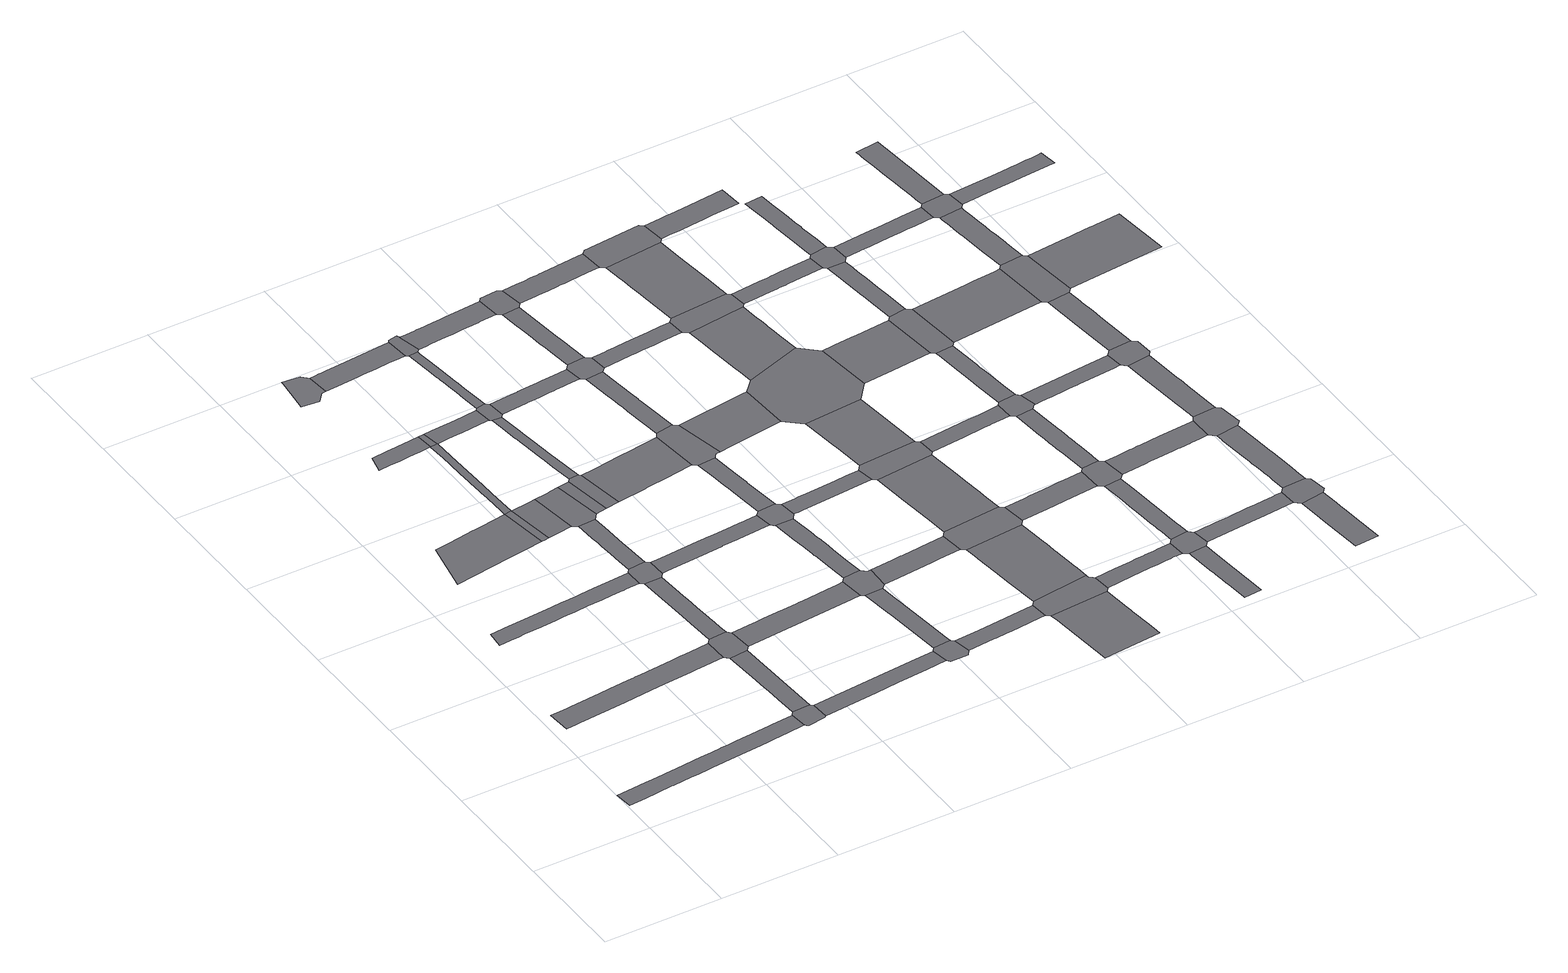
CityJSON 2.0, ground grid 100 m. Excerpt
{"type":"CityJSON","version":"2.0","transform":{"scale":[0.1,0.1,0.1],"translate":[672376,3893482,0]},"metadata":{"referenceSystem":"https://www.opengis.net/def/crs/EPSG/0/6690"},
"CityObjects":{
"road1":{"type":"Road","attributes":{"function":"9","usage":"9","RoadStructureAttribute.widthType":"2","RoadStructureAttribute.width":14.93,"RoadStructureAttribute.sectionType":"1"},"geometry":[{"type":"MultiSurface","lod":"1","boundaries":[[[0,1,2,3,4,5,6,7,8,9,10,11,12,13,14,15,16,17,18,19,20,21,22,23,24,25,26,27,28,29,30,31,32,33]]]}]},
"road2":{"type":"Road","attributes":{"function":"9","usage":"9","RoadStructureAttribute.widthType":"1","RoadStructureAttribute.width":19.44,"RoadStructureAttribute.sectionType":"1"},"geometry":[{"type":"MultiSurface","lod":"1","boundaries":[[[34,35,36,37,38,39,40,41,42,43,44,45,46,47,48,49,50,51,52,53,54,55,56,57,58,59,60,61,62]]]}]},
"road3":{"type":"Road","attributes":{"function":"9","usage":"9","RoadStructureAttribute.widthType":"2","RoadStructureAttribute.width":14.63,"RoadStructureAttribute.sectionType":"1"},"geometry":[{"type":"MultiSurface","lod":"1","boundaries":[[[63,64,65,66,67,68,69,70,71,72,73,74,75,76,77,78,79,80,81,82,83,84,85,86,87,88,89,90,91,92]]]}]},
"road4":{"type":"Road","attributes":{"function":"3","usage":"1","RoadStructureAttribute.widthType":"1","RoadStructureAttribute.width":40.95,"RoadStructureAttribute.sectionType":"1"},"geometry":[{"type":"MultiSurface","lod":"1","boundaries":[[[93,94,95,96,97,98,99,100,101,102,103,104]]]}]},
"road5":{"type":"Road","attributes":{"function":"9","usage":"9","RoadStructureAttribute.widthType":"9","RoadStructureAttribute.width":-9999,"RoadStructureAttribute.sectionType":"9"},"geometry":[{"type":"MultiSurface","lod":"1","boundaries":[[[15,14,105,106,107,108,109,110,111]]]}]},
"road6":{"type":"Road","attributes":{"function":"9","usage":"9","RoadStructureAttribute.widthType":"2","RoadStructureAttribute.width":12.73,"RoadStructureAttribute.sectionType":"1"},"geometry":[{"type":"MultiSurface","lod":"1","boundaries":[[[112,113,114,115,116,117,118,111,110,119,120]]]}]},
"road7":{"type":"Road","attributes":{"function":"9","usage":"9","RoadStructureAttribute.widthType":"9","RoadStructureAttribute.width":-9999,"RoadStructureAttribute.sectionType":"9"},"geometry":[{"type":"MultiSurface","lod":"1","boundaries":[[[121,122,47,46,112,120,123,124]]]}]},
"road8":{"type":"Road","attributes":{"function":"9","usage":"9","RoadStructureAttribute.widthType":"9","RoadStructureAttribute.width":-9999,"RoadStructureAttribute.sectionType":"9"},"geometry":[{"type":"MultiSurface","lod":"1","boundaries":[[[125,126,127,93,104]]]}]},
"road9":{"type":"Road","attributes":{"function":"9","usage":"9","RoadStructureAttribute.widthType":"2","RoadStructureAttribute.width":12.67,"RoadStructureAttribute.sectionType":"1"},"geometry":[{"type":"MultiSurface","lod":"1","boundaries":[[[121,128,129,130,131,132,133,134,135,136,137,138,139,140,141,122]]]}]},
"road10":{"type":"Road","attributes":{"function":"9","usage":"9","RoadStructureAttribute.widthType":"2","RoadStructureAttribute.width":14.55,"RoadStructureAttribute.sectionType":"1"},"geometry":[{"type":"MultiSurface","lod":"1","boundaries":[[[142,143,144,145,146,147,148,149,150,151,152,153,154]]]}]},
"road11":{"type":"Road","attributes":{"function":"3","usage":"1","RoadStructureAttribute.widthType":"1","RoadStructureAttribute.width":40.95,"RoadStructureAttribute.sectionType":"1"},"geometry":[{"type":"MultiSurface","lod":"1","boundaries":[[[155,156,157,158,159,127,126]]]}]},
"road12":{"type":"Road","attributes":{"function":"9","usage":"9","RoadStructureAttribute.widthType":"9","RoadStructureAttribute.width":-9999,"RoadStructureAttribute.sectionType":"9"},"geometry":[{"type":"MultiSurface","lod":"1","boundaries":[[[160,161,162,163,164,165,166,167,168]]]}]},
"road13":{"type":"Road","attributes":{"function":"9","usage":"9","RoadStructureAttribute.widthType":"9","RoadStructureAttribute.width":-9999,"RoadStructureAttribute.sectionType":"9"},"geometry":[{"type":"MultiSurface","lod":"1","boundaries":[[[138,137,169,170,171,172,79,78]]]}]},
"road14":{"type":"Road","attributes":{"function":"9","usage":"9","RoadStructureAttribute.widthType":"3","RoadStructureAttribute.width":5.94,"RoadStructureAttribute.sectionType":"1"},"geometry":[{"type":"MultiSurface","lod":"1","boundaries":[[[153,173,174,175,176,177,178,179,180,181,182,183,184,185,186,93,127,187,188,189,190,191,192,193]]]}]},
"road15":{"type":"Road","attributes":{"function":"9","usage":"9","RoadStructureAttribute.widthType":"2","RoadStructureAttribute.width":11.73,"RoadStructureAttribute.sectionType":"1"},"geometry":[{"type":"MultiSurface","lod":"1","boundaries":[[[194,195,196,197,198,199,200,201,202,203,204,172,171]]]}]},
"road16":{"type":"Road","attributes":{"function":"9","usage":"9","RoadStructureAttribute.widthType":"9","RoadStructureAttribute.width":-9999,"RoadStructureAttribute.sectionType":"9"},"geometry":[{"type":"MultiSurface","lod":"1","boundaries":[[[205,154,153,193]]]}]},
"road17":{"type":"Road","attributes":{"function":"9","usage":"9","RoadStructureAttribute.widthType":"2","RoadStructureAttribute.width":14.93,"RoadStructureAttribute.sectionType":"1"},"geometry":[{"type":"MultiSurface","lod":"1","boundaries":[[[206,207,109,108,208,209,210,211]]]}]},
"road18":{"type":"Road","attributes":{"function":"9","usage":"9","RoadStructureAttribute.widthType":"9","RoadStructureAttribute.width":-9999,"RoadStructureAttribute.sectionType":"9"},"geometry":[{"type":"MultiSurface","lod":"1","boundaries":[[[198,212,213,214,215,157,156,199]]]}]},
"road19":{"type":"Road","attributes":{"function":"9","usage":"9","RoadStructureAttribute.widthType":"1","RoadStructureAttribute.width":19.44,"RoadStructureAttribute.sectionType":"1"},"geometry":[{"type":"MultiSurface","lod":"1","boundaries":[[[216,217,218,219,220,221,222,223,224,225,226,227,228,229,230,231,232,124,123]]]}]},
"road20":{"type":"Road","attributes":{"function":"3","usage":"1","RoadStructureAttribute.widthType":"1","RoadStructureAttribute.width":40.95,"RoadStructureAttribute.sectionType":"1"},"geometry":[{"type":"MultiSurface","lod":"1","boundaries":[[[233,213,212,234,235]]]}]},
"road21":{"type":"Road","attributes":{"function":"9","usage":"9","RoadStructureAttribute.widthType":"2","RoadStructureAttribute.width":14.55,"RoadStructureAttribute.sectionType":"1"},"geometry":[{"type":"MultiSurface","lod":"1","boundaries":[[[236,237,238,239,240,241,242,243,244,245,246,205,193]]]}]},
"road22":{"type":"Road","attributes":{"function":"9","usage":"9","RoadStructureAttribute.widthType":"1","RoadStructureAttribute.width":18.77,"RoadStructureAttribute.sectionType":"1"},"geometry":[{"type":"MultiSurface","lod":"1","boundaries":[[[167,247,248,249,250,251,252,253,254,255,256,257,258,259,260,261,262,263,264,168]]]}]},
"road23":{"type":"Road","attributes":{"function":"9","usage":"9","RoadStructureAttribute.widthType":"9","RoadStructureAttribute.width":-9999,"RoadStructureAttribute.sectionType":"9"},"geometry":[{"type":"MultiSurface","lod":"1","boundaries":[[[234,265,266,267,268,235]]]}]},
"road24":{"type":"Road","attributes":{"function":"9","usage":"9","RoadStructureAttribute.widthType":"2","RoadStructureAttribute.width":14.63,"RoadStructureAttribute.sectionType":"1"},"geometry":[{"type":"MultiSurface","lod":"1","boundaries":[[[269,270,271,272,273,274,275,276,277,170,169,278,279,280,281,282,283,284]]]}]},
"road25":{"type":"Road","attributes":{"function":"9","usage":"9","RoadStructureAttribute.widthType":"2","RoadStructureAttribute.width":7.39,"RoadStructureAttribute.sectionType":"1"},"geometry":[{"type":"MultiSurface","lod":"1","boundaries":[[[285,286,287,288,289,290,291,292,293,294,268,267,295,296,297,298,299,300]]]}]},
"road26":{"type":"Road","attributes":{"function":"9","usage":"9","RoadStructureAttribute.widthType":"9","RoadStructureAttribute.width":-9999,"RoadStructureAttribute.sectionType":"9"},"geometry":[{"type":"MultiSurface","lod":"1","boundaries":[[[244,243,285,300,301,302,303,304]]]}]},
"road27":{"type":"Road","attributes":{"function":"9","usage":"9","RoadStructureAttribute.widthType":"2","RoadStructureAttribute.width":7.03,"RoadStructureAttribute.sectionType":"1"},"geometry":[{"type":"MultiSurface","lod":"1","boundaries":[[[305,306,307,308,309,310,311,312,313,314,304,303,315,316,317,318,319,320,321,322,323,324,325]]]}]},
"road28":{"type":"Road","attributes":{"function":"9","usage":"9","RoadStructureAttribute.widthType":"9","RoadStructureAttribute.width":-9999,"RoadStructureAttribute.sectionType":"9"},"geometry":[{"type":"MultiSurface","lod":"1","boundaries":[[[326,327,328,329,330,331,206,211]]]}]},
"road29":{"type":"Road","attributes":{"function":"9","usage":"9","RoadStructureAttribute.widthType":"2","RoadStructureAttribute.width":12.45,"RoadStructureAttribute.sectionType":"1"},"geometry":[{"type":"MultiSurface","lod":"1","boundaries":[[[332,333,334,335,336,337,338,339,340,341,331,330]]]}]},
"road30":{"type":"Road","attributes":{"function":"9","usage":"9","RoadStructureAttribute.widthType":"9","RoadStructureAttribute.width":-9999,"RoadStructureAttribute.sectionType":"9"},"geometry":[{"type":"MultiSurface","lod":"1","boundaries":[[[342,343,257,256,305,325,344,345,346]]]}]},
"road31":{"type":"Road","attributes":{"function":"3","usage":"1","RoadStructureAttribute.widthType":"1","RoadStructureAttribute.width":40.95,"RoadStructureAttribute.sectionType":"1"},"geometry":[{"type":"MultiSurface","lod":"1","boundaries":[[[347,348,349,350,351,352,353,354,355,356,357,266,265]]]}]},
"road32":{"type":"Road","attributes":{"function":"9","usage":"9","RoadStructureAttribute.widthType":"9","RoadStructureAttribute.width":-9999,"RoadStructureAttribute.sectionType":"9"},"geometry":[{"type":"MultiSurface","lod":"1","boundaries":[[[358,359,360,361,220,219,339,338,362,363]]]}]},
"road33":{"type":"Road","attributes":{"function":"9","usage":"9","RoadStructureAttribute.widthType":"2","RoadStructureAttribute.width":12.44,"RoadStructureAttribute.sectionType":"1"},"geometry":[{"type":"MultiSurface","lod":"1","boundaries":[[[360,364,365,366,367,368,369,370,371,372,373,374,375,376,377,378,379,380,381,361]]]}]},
"road34":{"type":"Road","attributes":{"function":"9","usage":"9","RoadStructureAttribute.widthType":"2","RoadStructureAttribute.width":14.55,"RoadStructureAttribute.sectionType":"1"},"geometry":[{"type":"MultiSurface","lod":"1","boundaries":[[[382,383,384,385,386,387,388,389,390,391,302,301,392,393,394,395,396,397,398,399,400,401,402,403,404,405]]]}]},
"road35":{"type":"Road","attributes":{"function":"9","usage":"9","RoadStructureAttribute.widthType":"9","RoadStructureAttribute.width":-9999,"RoadStructureAttribute.sectionType":"9"},"geometry":[{"type":"MultiSurface","lod":"1","boundaries":[[[372,406,407,408,409,269,284,410,373]]]}]},
"road36":{"type":"Road","attributes":{"function":"9","usage":"9","RoadStructureAttribute.widthType":"2","RoadStructureAttribute.width":14.93,"RoadStructureAttribute.sectionType":"1"},"geometry":[{"type":"MultiSurface","lod":"1","boundaries":[[[328,411,412,413,414,415,416,417,418,419,329]]]}]},
"road37":{"type":"Road","attributes":{"function":"9","usage":"9","RoadStructureAttribute.widthType":"2","RoadStructureAttribute.width":12.31,"RoadStructureAttribute.sectionType":"1"},"geometry":[{"type":"MultiSurface","lod":"1","boundaries":[[[420,421,422,423,424,425,426,409,408,427,428,429,430,431,432,433]]]}]},
"road38":{"type":"Road","attributes":{"function":"9","usage":"9","RoadStructureAttribute.widthType":"1","RoadStructureAttribute.width":18.77,"RoadStructureAttribute.sectionType":"1"},"geometry":[{"type":"MultiSurface","lod":"1","boundaries":[[[344,434,435,436,437,438,439,440,441,442,443,444,445,446,447,448,449,450,451,452,453,454,455,456,345]]]}]},
"road39":{"type":"Road","attributes":{"function":"9","usage":"9","RoadStructureAttribute.widthType":"9","RoadStructureAttribute.width":-9999,"RoadStructureAttribute.sectionType":"9"},"geometry":[{"type":"MultiSurface","lod":"1","boundaries":[[[432,457,458,459,460,461,462,352,351,433]]]}]},
"road40":{"type":"Road","attributes":{"function":"9","usage":"9","RoadStructureAttribute.widthType":"1","RoadStructureAttribute.width":19.44,"RoadStructureAttribute.sectionType":"1"},"geometry":[{"type":"MultiSurface","lod":"1","boundaries":[[[463,464,465,466,467,468,469,470,471,472,473,474,358,363]]]}]},
"road41":{"type":"Road","attributes":{"function":"9","usage":"9","RoadStructureAttribute.widthType":"2","RoadStructureAttribute.width":12.57,"RoadStructureAttribute.sectionType":"1"},"geometry":[{"type":"MultiSurface","lod":"1","boundaries":[[[475,476,477,478,479,480,481,482,483,484,485,486,487,488,462,461]]]}]},
"road42":{"type":"Road","attributes":{"function":"9","usage":"9","RoadStructureAttribute.widthType":"9","RoadStructureAttribute.width":-9999,"RoadStructureAttribute.sectionType":"9"},"geometry":[{"type":"MultiSurface","lod":"1","boundaries":[[[404,483,482,489,490,491,492,405]]]}]},
"road43":{"type":"Road","attributes":{"function":"9","usage":"9","RoadStructureAttribute.widthType":"2","RoadStructureAttribute.width":14.63,"RoadStructureAttribute.sectionType":"1"},"geometry":[{"type":"MultiSurface","lod":"1","boundaries":[[[406,493,494,495,496,497,498,499,500,501,502,503,504,505,506,507,407]]]}]},
"road44":{"type":"Road","attributes":{"function":"9","usage":"9","RoadStructureAttribute.widthType":"2","RoadStructureAttribute.width":12.35,"RoadStructureAttribute.sectionType":"1"},"geometry":[{"type":"MultiSurface","lod":"1","boundaries":[[[508,509,510,511,512,513,514,515,516,517,518,519,520,492,491,521,522,523,524,525,526]]]}]},
"road45":{"type":"Road","attributes":{"function":"9","usage":"9","RoadStructureAttribute.widthType":"9","RoadStructureAttribute.width":-9999,"RoadStructureAttribute.sectionType":"9"},"geometry":[{"type":"MultiSurface","lod":"1","boundaries":[[[527,528,529,447,446,508,526,530]]]}]},
"road46":{"type":"Road","attributes":{"function":"3","usage":"1","RoadStructureAttribute.widthType":"1","RoadStructureAttribute.width":40.95,"RoadStructureAttribute.sectionType":"1"},"geometry":[{"type":"MultiSurface","lod":"1","boundaries":[[[531,460,459,532,533,534]]]}]},
"road47":{"type":"Road","attributes":{"function":"2","usage":"1","RoadStructureAttribute.widthType":"1","RoadStructureAttribute.width":44.4,"RoadStructureAttribute.sectionType":"1"},"geometry":[{"type":"MultiSurface","lod":"1","boundaries":[[[535,536,537,538,539,540,541,542,543,544,545,546,547,548,549,550,551]]]}]},
"road48":{"type":"Road","attributes":{"function":"9","usage":"9","RoadStructureAttribute.widthType":"9","RoadStructureAttribute.width":-9999,"RoadStructureAttribute.sectionType":"9"},"geometry":[{"type":"MultiSurface","lod":"1","boundaries":[[[418,417,552,548,547,553,554,555,556,557,558]]]}]},
"road49":{"type":"Road","attributes":{"function":"2","usage":"1","RoadStructureAttribute.widthType":"1","RoadStructureAttribute.width":44.4,"RoadStructureAttribute.sectionType":"1"},"geometry":[{"type":"MultiSurface","lod":"1","boundaries":[[[559,560,561,562,563,564,565,566,567,568,569,570,571,572,573,574,558,557]]]}]},
"road50":{"type":"Road","attributes":{"function":"9","usage":"9","RoadStructureAttribute.widthType":"2","RoadStructureAttribute.width":14.55,"RoadStructureAttribute.sectionType":"1"},"geometry":[{"type":"MultiSurface","lod":"1","boundaries":[[[575,576,577,578,579,580,581,582,583,584,490,489,585,586,587,588,589,590,591,592,593]]]}]},
"road51":{"type":"Road","attributes":{"function":"9","usage":"9","RoadStructureAttribute.widthType":"9","RoadStructureAttribute.width":-9999,"RoadStructureAttribute.sectionType":"9"},"geometry":[{"type":"MultiSurface","lod":"1","boundaries":[[[594,595,468,467,569,568,596,597,598]]]}]},
"road52":{"type":"Road","attributes":{"function":"2","usage":"1","RoadStructureAttribute.widthType":"1","RoadStructureAttribute.width":44.4,"RoadStructureAttribute.sectionType":"1"},"geometry":[{"type":"MultiSurface","lod":"1","boundaries":[[[599,600,601,602,603,604,605,606,607,594,598]]]}]},
"road53":{"type":"Road","attributes":{"function":"9","usage":"9","RoadStructureAttribute.widthType":"1","RoadStructureAttribute.width":18.77,"RoadStructureAttribute.sectionType":"1"},"geometry":[{"type":"MultiSurface","lod":"1","boundaries":[[[608,609,610,611,612,613,614,615,616,617,618,619,620,621,622,623,624,625,626,627,628,629,630,631,527,530]]]}]},
"road54":{"type":"Road","attributes":{"function":"9","usage":"9","RoadStructureAttribute.widthType":"9","RoadStructureAttribute.width":-9999,"RoadStructureAttribute.sectionType":"9"},"geometry":[{"type":"MultiSurface","lod":"1","boundaries":[[[632,633,634,498,497,605,604,635]]]}]},
"road55":{"type":"Road","attributes":{"function":"2","usage":"1","RoadStructureAttribute.widthType":"1","RoadStructureAttribute.width":44.4,"RoadStructureAttribute.sectionType":"1"},"geometry":[{"type":"MultiSurface","lod":"1","boundaries":[[[636,637,638,639,640,641,642,634,633]]]}]},
"road56":{"type":"Road","attributes":{"function":"9","usage":"9","RoadStructureAttribute.widthType":"9","RoadStructureAttribute.width":-9999,"RoadStructureAttribute.sectionType":"9"},"geometry":[{"type":"MultiSurface","lod":"1","boundaries":[[[643,644,645,534,533,638,637,646,647]]]}]},
"road57":{"type":"Road","attributes":{"function":"9","usage":"9","RoadStructureAttribute.widthType":"1","RoadStructureAttribute.width":15.55,"RoadStructureAttribute.sectionType":"1"},"geometry":[{"type":"MultiSurface","lod":"1","boundaries":[[[648,649,650,651,652,653,654,655,656,657,658,659,660,661,662,663,664,665,554,553]]]}]},
"road58":{"type":"Road","attributes":{"function":"2","usage":"1","RoadStructureAttribute.widthType":"1","RoadStructureAttribute.width":44.4,"RoadStructureAttribute.sectionType":"1"},"geometry":[{"type":"MultiSurface","lod":"1","boundaries":[[[666,667,668,669,670,671,672,673,644,643,674,675,676,677,678,679,680,681,682,683]]]}]},
"road59":{"type":"Road","attributes":{"function":"9","usage":"9","RoadStructureAttribute.widthType":"9","RoadStructureAttribute.width":-9999,"RoadStructureAttribute.sectionType":"9"},"geometry":[{"type":"MultiSurface","lod":"1","boundaries":[[[592,666,683,684,685,686,687,593]]]}]},
"road60":{"type":"Road","attributes":{"function":"9","usage":"9","RoadStructureAttribute.widthType":"1","RoadStructureAttribute.width":20.95,"RoadStructureAttribute.sectionType":"1"},"geometry":[{"type":"MultiSurface","lod":"1","boundaries":[[[596,688,689,690,691,692,693,694,695,696,697,597]]]}]},
"road61":{"type":"Road","attributes":{"function":"2","usage":"1","RoadStructureAttribute.widthType":"1","RoadStructureAttribute.width":44.4,"RoadStructureAttribute.sectionType":"1"},"geometry":[{"type":"MultiSurface","lod":"1","boundaries":[[[686,698,699,700,701,702,703,704,705,706,707,708,709,710,711,687]]]}]},
"road62":{"type":"Road","attributes":{"function":"9","usage":"9","RoadStructureAttribute.widthType":"2","RoadStructureAttribute.width":12.36,"RoadStructureAttribute.sectionType":"1"},"geometry":[{"type":"MultiSurface","lod":"1","boundaries":[[[712,713,714,715,716,717,718,719,720,721,722,723,724,725,726,727,728]]]}]},
"road63":{"type":"Road","attributes":{"function":"9","usage":"9","RoadStructureAttribute.widthType":"9","RoadStructureAttribute.width":-9999,"RoadStructureAttribute.sectionType":"9"},"geometry":[{"type":"MultiSurface","lod":"1","boundaries":[[[619,705,704,729,730,731,732,733,620]]]}]},
"road64":{"type":"Road","attributes":{"function":"9","usage":"9","RoadStructureAttribute.widthType":"1","RoadStructureAttribute.width":16.43,"RoadStructureAttribute.sectionType":"1"},"geometry":[{"type":"MultiSurface","lod":"1","boundaries":[[[734,735,736,737,738,739,740,741,742,743,744,745,632,635]]]}]},
"road65":{"type":"Road","attributes":{"function":"9","usage":"9","RoadStructureAttribute.widthType":"9","RoadStructureAttribute.width":-9999,"RoadStructureAttribute.sectionType":"9"},"geometry":[{"type":"MultiSurface","lod":"1","boundaries":[[[746,747,748,657,656,749,717,716,750]]]}]},
"road66":{"type":"Road","attributes":{"function":"9","usage":"9","RoadStructureAttribute.widthType":"2","RoadStructureAttribute.width":12.39,"RoadStructureAttribute.sectionType":"1"},"geometry":[{"type":"MultiSurface","lod":"1","boundaries":[[[751,752,753,754,755,756,757,758,759,760,761,762,763,748,747,764,765,766,767,768,769,770,771,772,773,774,775,776]]]}]},
"road67":{"type":"Road","attributes":{"function":"2","usage":"1","RoadStructureAttribute.widthType":"1","RoadStructureAttribute.width":49.84,"RoadStructureAttribute.sectionType":"1"},"geometry":[{"type":"MultiSurface","lod":"1","boundaries":[[[777,778,779,780,647,646,781,782,783]]]}]},
"road68":{"type":"Road","attributes":{"function":"9","usage":"9","RoadStructureAttribute.widthType":"9","RoadStructureAttribute.width":-9999,"RoadStructureAttribute.sectionType":"9"},"geometry":[{"type":"MultiSurface","lod":"1","boundaries":[[[691,690,751,776,784,785,786,787]]]}]},
"road69":{"type":"Road","attributes":{"function":"9","usage":"9","RoadStructureAttribute.widthType":"2","RoadStructureAttribute.width":12.67,"RoadStructureAttribute.sectionType":"1"},"geometry":[{"type":"MultiSurface","lod":"1","boundaries":[[[786,788,789,790,791,792,793,794,795,796,797,798,799,800,801,802,803,804,805,806,807,808,809,810,787]]]}]},
"road70":{"type":"Road","attributes":{"function":"9","usage":"9","RoadStructureAttribute.widthType":"1","RoadStructureAttribute.width":15.53,"RoadStructureAttribute.sectionType":"1"},"geometry":[{"type":"MultiSurface","lod":"1","boundaries":[[[811,812,813,814,815,816,817,818,819,820,821,822,823,824,825,826,827,828,829,830,831,685,684]]]}]},
"road71":{"type":"Road","attributes":{"function":"9","usage":"9","RoadStructureAttribute.widthType":"9","RoadStructureAttribute.width":-9999,"RoadStructureAttribute.sectionType":"9"},"geometry":[{"type":"MultiSurface","lod":"1","boundaries":[[[832,833,834,835,836,742,741,802,801]]]}]},
"road72":{"type":"Road","attributes":{"function":"9","usage":"9","RoadStructureAttribute.widthType":"2","RoadStructureAttribute.width":12.51,"RoadStructureAttribute.sectionType":"1"},"geometry":[{"type":"MultiSurface","lod":"1","boundaries":[[[837,838,839,840,841,836,835,842,843,844,845,846,847,848]]]}]},
"road73":{"type":"Road","attributes":{"function":"9","usage":"9","RoadStructureAttribute.widthType":"1","RoadStructureAttribute.width":15.55,"RoadStructureAttribute.sectionType":"1"},"geometry":[{"type":"MultiSurface","lod":"1","boundaries":[[[849,850,851,852,853,854,855,856,857,858,859,860,861,746,750,862,863,864,865,866]]]}]},
"road74":{"type":"Road","attributes":{"function":"9","usage":"9","RoadStructureAttribute.widthType":"1","RoadStructureAttribute.width":20.08,"RoadStructureAttribute.sectionType":"1"},"geometry":[{"type":"MultiSurface","lod":"1","boundaries":[[[867,868,869,870,871,872,873,730,729,874,875,876,877,878,879,880,881]]]}]},
"road75":{"type":"Road","attributes":{"function":"9","usage":"9","RoadStructureAttribute.widthType":"9","RoadStructureAttribute.width":-9999,"RoadStructureAttribute.sectionType":"9"},"geometry":[{"type":"MultiSurface","lod":"1","boundaries":[[[782,837,848,882,883,884,885,783]]]}]},
"road76":{"type":"Road","attributes":{"function":"9","usage":"9","RoadStructureAttribute.widthType":"1","RoadStructureAttribute.width":20.95,"RoadStructureAttribute.sectionType":"1"},"geometry":[{"type":"MultiSurface","lod":"1","boundaries":[[[886,887,888,889,890,891,892,893,894,895,785,784,896,897,898,899,900,901,902,903,904,905,906,907]]]}]},
"road77":{"type":"Road","attributes":{"function":"9","usage":"9","RoadStructureAttribute.widthType":"2","RoadStructureAttribute.width":12.32,"RoadStructureAttribute.sectionType":"1"},"geometry":[{"type":"MultiSurface","lod":"1","boundaries":[[[908,909,910,911,912,913,914,915,916,917,918,919,920,921,922,923,924,885,884]]]}]},
"road78":{"type":"Road","attributes":{"function":"9","usage":"9","RoadStructureAttribute.widthType":"9","RoadStructureAttribute.width":-9999,"RoadStructureAttribute.sectionType":"9"},"geometry":[{"type":"MultiSurface","lod":"1","boundaries":[[[925,823,822,915,914,926,927,928]]]}]},
"road79":{"type":"Road","attributes":{"function":"9","usage":"9","RoadStructureAttribute.widthType":"1","RoadStructureAttribute.width":16.43,"RoadStructureAttribute.sectionType":"1"},"geometry":[{"type":"MultiSurface","lod":"1","boundaries":[[[833,929,930,931,932,933,934,935,936,937,938,939,940,941,942,943,944,945,946,947,834]]]}]},
"road80":{"type":"Road","attributes":{"function":"9","usage":"9","RoadStructureAttribute.widthType":"1","RoadStructureAttribute.width":15.08,"RoadStructureAttribute.sectionType":"1"},"geometry":[{"type":"MultiSurface","lod":"1","boundaries":[[[948,949,950,951,952,953,954,955,956,957,958,959,960,961,962,963,964,965,966,967,968,925,928]]]}]},
"road81":{"type":"Road","attributes":{"function":"9","usage":"9","RoadStructureAttribute.widthType":"1","RoadStructureAttribute.width":15.68,"RoadStructureAttribute.sectionType":"1"},"geometry":[{"type":"MultiSurface","lod":"1","boundaries":[[[969,970,971,972,973,974,975,976,977,978,979,980,981,982]]]}]},
"road82":{"type":"Road","attributes":{"function":"9","usage":"9","RoadStructureAttribute.widthType":"9","RoadStructureAttribute.width":-9999,"RoadStructureAttribute.sectionType":"9"},"geometry":[{"type":"MultiSurface","lod":"1","boundaries":[[[982,981,983,984,985,986,849,866]]]}]},
"road83":{"type":"Road","attributes":{"function":"2","usage":"1","RoadStructureAttribute.widthType":"1","RoadStructureAttribute.width":49.84,"RoadStructureAttribute.sectionType":"1"},"geometry":[{"type":"MultiSurface","lod":"1","boundaries":[[[987,988,989,990,991,883,882]]]}]},
"road84":{"type":"Road","attributes":{"function":"9","usage":"9","RoadStructureAttribute.widthType":"1","RoadStructureAttribute.width":15.82,"RoadStructureAttribute.sectionType":"1"},"geometry":[{"type":"MultiSurface","lod":"1","boundaries":[[[992,993,994,995,996,997,998,999,1000,1001,1002,1003,1004,1005,1006,1007,1008,1009,1010,1011,1012,1013,986,985]]]}]},
"road85":{"type":"Road","attributes":{"function":"9","usage":"9","RoadStructureAttribute.widthType":"9","RoadStructureAttribute.width":-9999,"RoadStructureAttribute.sectionType":"9"},"geometry":[{"type":"MultiSurface","lod":"1","boundaries":[[[1014,1015,1016,907,906,1000,999,1017,1018]]]}]},
"road86":{"type":"Road","attributes":{"function":"9","usage":"9","RoadStructureAttribute.widthType":"1","RoadStructureAttribute.width":15.53,"RoadStructureAttribute.sectionType":"1"},"geometry":[{"type":"MultiSurface","lod":"1","boundaries":[[[1019,1020,1021,1022,1023,1024,1025,1026,1027,1028,927,926,1029,1030,1031,1032,1033,1034,1035,1036,1037,1038,1039,1040,1041]]]}]},
"road87":{"type":"Road","attributes":{"function":"9","usage":"9","RoadStructureAttribute.widthType":"1","RoadStructureAttribute.width":15.73,"RoadStructureAttribute.sectionType":"1"},"geometry":[{"type":"MultiSurface","lod":"1","boundaries":[[[1042,1043,1044,1045,1046,1047,1048,1016,1015,1049,1050,1051,1052,1053,1054,1055,1056]]]}]},
"road88":{"type":"Road","attributes":{"function":"9","usage":"9","RoadStructureAttribute.widthType":"9","RoadStructureAttribute.width":-9999,"RoadStructureAttribute.sectionType":"9"},"geometry":[{"type":"MultiSurface","lod":"1","boundaries":[[[1055,1057,1058,1059,1060,942,941,1056]]]}]},
"road89":{"type":"Road","attributes":{"function":"9","usage":"9","RoadStructureAttribute.widthType":"1","RoadStructureAttribute.width":15.37,"RoadStructureAttribute.sectionType":"1"},"geometry":[{"type":"MultiSurface","lod":"1","boundaries":[[[1061,1062,1063,1064,1060,1059,1065,1066,1067,1068,1069,1070,1071]]]}]},
"road90":{"type":"Road","attributes":{"function":"9","usage":"9","RoadStructureAttribute.widthType":"9","RoadStructureAttribute.width":-9999,"RoadStructureAttribute.sectionType":"9"},"geometry":[{"type":"MultiSurface","lod":"1","boundaries":[[[1072,1073,988,987,1074,1061,1071,1075,1076,1077]]]}]},
"road91":{"type":"Road","attributes":{"function":"9","usage":"9","RoadStructureAttribute.widthType":"1","RoadStructureAttribute.width":15.55,"RoadStructureAttribute.sectionType":"1"},"geometry":[{"type":"MultiSurface","lod":"1","boundaries":[[[1078,1079,1080,1081,1082,1083,1084,1085,1086,1087,1088,1089,1090,1091,1092,1093,1094,1073,1072]]]}]},
"road92":{"type":"Road","attributes":{"function":"9","usage":"9","RoadStructureAttribute.widthType":"9","RoadStructureAttribute.width":-9999,"RoadStructureAttribute.sectionType":"9"},"geometry":[{"type":"MultiSurface","lod":"1","boundaries":[[[1040,1087,1086,1095,1096,1097,1098,1041]]]}]},
"road93":{"type":"Road","attributes":{"function":"9","usage":"9","RoadStructureAttribute.widthType":"1","RoadStructureAttribute.width":15.88,"RoadStructureAttribute.sectionType":"1"},"geometry":[{"type":"MultiSurface","lod":"1","boundaries":[[[1099,1100,1101,1102,1103,1104,1105,1106,1107,1108,1109,1110,1111,1112,1098,1097,1113,1114,1115,1116,1117,1118,1119,1120,1121]]]}]},
"road94":{"type":"Road","attributes":{"function":"2","usage":"1","RoadStructureAttribute.widthType":"1","RoadStructureAttribute.width":49.84,"RoadStructureAttribute.sectionType":"1"},"geometry":[{"type":"MultiSurface","lod":"1","boundaries":[[[1076,1122,1123,1124,1125,1126,1127,1128,1129,1130,1131,1132,1133,1134,1135,1077]]]}]},
"road95":{"type":"Road","attributes":{"function":"9","usage":"9","RoadStructureAttribute.widthType":"1","RoadStructureAttribute.width":15.53,"RoadStructureAttribute.sectionType":"1"},"geometry":[{"type":"MultiSurface","lod":"1","boundaries":[[[1136,1137,1138,1139,1140,1141,1142,1143,1144,1096,1095,1145,1146,1147,1148,1149,1150,1151,1152,1153,1154]]]}]}
},
"vertices":[
[164,322,0],[270,332,0],[405,346,0],[420,347,0],[510,356,0],[575,362,0],[653,369,0],[740,378,0],[780,382,0],[988,401,0],[1177,419,0],[1203,422,0],[1421,445,0],[1443,447,0],[1617,466,0],[1601,613,0],[1418,595,0],[1390,592,0],[1290,583,0],[1285,582,0],[1092,563,0],[1027,557,0],[952,550,0],[947,549,0],[875,542,0],[836,539,0],[771,532,0],[548,511,0],[446,501,0],[371,493,0],[264,483,0],[106,468,0],[6,458,0],[21,307,0],
[202,1347,0],[230,1350,0],[315,1358,0],[374,1364,0],[413,1367,0],[646,1389,0],[879,1411,0],[999,1423,0],[1242,1446,0],[1253,1447,0],[1299,1451,0],[1328,1454,0],[1540,1474,0],[1535,1675,0],[1449,1666,0],[1321,1654,0],[1284,1650,0],[1203,1642,0],[921,1615,0],[876,1610,0],[853,1608,0],[838,1606,0],[799,1603,0],[640,1587,0],[544,1578,0],[281,1552,0],[245,1548,0],[97,1537,0],[115,1339,0],
[325,2463,0],[402,2469,0],[453,2474,0],[604,2486,0],[736,2497,0],[791,2502,0],[831,2505,0],[909,2512,0],[1022,2521,0],[1152,2532,0],[1231,2539,0],[1320,2546,0],[1345,2548,0],[1371,2551,0],[1453,2557,0],[1486,2560,0],[1483,2710,0],[1282,2693,0],[1175,2684,0],[1058,2673,0],[1011,2669,0],[970,2666,0],[940,2663,0],[903,2660,0],[883,2658,0],[794,2651,0],[541,2629,0],[408,2617,0],[240,2603,0],[223,2454,0],
[1087,3786,0],[875,3752,0],[818,3743,0],[777,3736,0],[725,3728,0],[646,3716,0],[564,3702,0],[431,3681,0],[348,3241,0],[838,3316,0],[999,3341,0],[1143,3363,0],
[1630,457,0],[1645,446,0],[1793,469,0],[1806,479,0],[1801,635,0],[1778,655,0],[1627,645,0],
[1580,1439,0],[1599,1117,0],[1603,1056,0],[1606,1010,0],[1609,947,0],[1613,887,0],[1619,778,0],[1759,999,0],[1734,1455,0],
[1718,1724,0],[1565,1713,0],[1765,1492,0],[1748,1692,0],
[1175,3368,0],[1211,3374,0],[1147,3793,0],
[1712,1803,0],[1708,1869,0],[1704,1934,0],[1703,1944,0],[1698,2018,0],[1693,2093,0],[1689,2163,0],[1679,2305,0],[1678,2322,0],[1664,2535,0],[1517,2531,0],[1532,2274,0],[1542,2102,0],[1551,1947,0],
[841,4893,0],[758,4885,0],[615,4871,0],[582,4718,0],[680,4727,0],[767,4735,0],[822,4741,0],[842,4742,0],[903,4748,0],[955,4753,0],[1048,4762,0],[1051,4762,0],[1036,4912,0],
[1306,3388,0],[1426,3407,0],[1367,3824,0],[1323,3818,0],[1150,3793,0],
[683,5982,0],[534,5998,0],[532,5975,0],[519,5849,0],[500,5673,0],[649,5658,0],[710,5731,0],[751,5735,0],[733,5934,0],
[1692,2576,0],[1689,2733,0],[1654,2758,0],[1509,2746,0],
[1051,4759,0],[1058,4601,0],[1058,4586,0],[1061,4515,0],[1066,4366,0],[1068,4321,0],[1070,4248,0],[1071,4222,0],[1072,4198,0],[1076,4096,0],[1079,4020,0],[1083,3908,0],[1085,3847,0],[1086,3810,0],[1147,3796,0],[1140,3982,0],[1137,4052,0],[1133,4172,0],[1121,4512,0],[1112,4765,0],[1112,4768,0],
[1642,2965,0],[1638,3040,0],[1631,3147,0],[1627,3222,0],[1617,3389,0],[1468,3376,0],[1479,3204,0],[1484,3131,0],[1487,3084,0],[1494,2969,0],[1501,2859,0],
[1086,4916,0],
[2886,733,0],[2730,719,0],[2268,525,0],[2471,545,0],[2733,570,0],[2908,587,0],
[1660,3441,0],[1585,3858,0],[1515,3845,0],[1483,3840,0],
[2064,1520,0],[2256,1539,0],[2709,1582,0],[2788,1589,0],[2763,1794,0],[2707,1784,0],[2618,1776,0],[2461,1761,0],[2402,1755,0],[2395,1754,0],[2358,1751,0],[2344,1749,0],[2253,1741,0],[2168,1732,0],[2045,1721,0],[1954,1712,0],[1948,1711,0],
[1661,3871,0],[1754,3455,0],[1690,3876,0],
[1115,4768,0],[1218,4778,0],[1320,4788,0],[1335,4790,0],[1421,4798,0],[1480,4803,0],[1567,4812,0],[1584,4813,0],[1566,4962,0],[1372,4944,0],[1166,4924,0],
[851,5744,0],[996,5757,0],[1044,5761,0],[1090,5765,0],[1209,5776,0],[1218,5777,0],[1322,5786,0],[1389,5792,0],[1420,5795,0],[1470,5800,0],[1451,5999,0],[1159,5972,0],[1012,5959,0],[881,5947,0],[851,5945,0],[830,5943,0],[817,5941,0],[793,5939,0],
[1874,3473,0],[1810,3894,0],[1791,3909,0],[1711,3903,0],
[2647,2806,0],[2497,2794,0],[2495,2794,0],[2427,2789,0],[2264,2776,0],[2218,2772,0],[2116,2764,0],[1876,2745,0],[1753,2736,0],[1749,2581,0],[2015,2604,0],[2239,2623,0],[2240,2623,0],[2379,2635,0],[2385,2635,0],[2668,2660,0],
[1602,4798,0],[1613,4701,0],[1634,4528,0],[1634,4526,0],[1646,4426,0],[1649,4399,0],[1664,4269,0],[1670,4224,0],[1675,4186,0],[1687,4089,0],[1771,4064,0],[1749,4233,0],[1725,4435,0],[1714,4529,0],[1704,4611,0],[1681,4797,0],
[1703,4825,0],[1688,4974,0],[1660,4998,0],[1581,4982,0],
[1495,5782,0],[1515,5598,0],[1524,5522,0],[1531,5457,0],[1534,5436,0],[1536,5417,0],[1540,5377,0],[1547,5315,0],[1557,5224,0],[1567,5143,0],[1649,5100,0],[1638,5192,0],[1630,5268,0],[1624,5317,0],[1620,5353,0],[1617,5382,0],[1596,5571,0],[1585,5669,0],[1579,5718,0],[1574,5765,0],[1571,5789,0],
[2930,561,0],[3081,561,0],[3113,604,0],[3086,757,0],[3060,779,0],[2910,765,0],
[3056,817,0],[3053,844,0],[3029,1054,0],[3008,1228,0],[3005,1260,0],[2976,1509,0],[2969,1573,0],[2819,1569,0],[2851,1307,0],[2858,1244,0],
[1543,6037,0],[1465,6018,0],[1596,5811,0],[1552,6012,0],[1551,6015,0],
[2123,3511,0],[2152,3515,0],[2336,3543,0],[2415,3555,0],[2564,3577,0],[2517,3993,0],[2390,3976,0],[2240,3955,0],[2218,3953,0],[2172,3946,0],[1943,3911,0],
[3013,1810,0],[2983,1807,0],[2940,1845,0],[2795,1832,0],[2984,1589,0],[3004,1610,0],
[2930,1943,0],[2928,1965,0],[2920,2040,0],[2907,2168,0],[2901,2225,0],[2890,2332,0],[2888,2351,0],[2880,2429,0],[2853,2635,0],[2704,2631,0],[2728,2414,0],[2740,2312,0],[2752,2203,0],[2755,2177,0],[2757,2164,0],[2767,2075,0],[2777,1990,0],[2786,1907,0],
[2272,5030,0],[2169,5020,0],[2122,5015,0],[2058,5009,0],[1965,5000,0],[1945,4998,0],[1942,4998,0],[1919,4996,0],[1881,4992,0],[1805,4985,0],[1821,4836,0],[1922,4846,0],[1932,4847,0],[1938,4847,0],[1973,4850,0],[2044,4857,0],[2118,4864,0],[2129,4865,0],[2174,4870,0],[2198,4872,0],[2259,4878,0],[2299,4882,0],[2411,4892,0],[2392,5041,0],
[2888,2680,0],[2871,2826,0],[2836,2857,0],[2683,2844,0],[2688,2644,0],
[3340,627,0],[3366,629,0],[3456,638,0],[3508,643,0],[3568,649,0],[3761,668,0],[3809,673,0],[3797,823,0],[3300,773,0],
[2624,3370,0],[2636,3256,0],[2639,3233,0],[2646,3169,0],[2650,3131,0],[2653,3108,0],[2656,3080,0],[2798,3181,0],[2797,3189,0],[2789,3256,0],[2784,3303,0],[2772,3398,0],[2754,3556,0],[2603,3549,0],
[1619,5813,0],[1661,5817,0],[1705,5821,0],[1843,5834,0],[1901,5839,0],[1957,5844,0],[1975,5846,0],[2036,5851,0],[2050,5852,0],[2120,5859,0],[2134,5860,0],[2155,5862,0],[2298,5875,0],[2279,6074,0],[2088,6057,0],[1973,6046,0],[1918,6041,0],[1896,6039,0],[1855,6035,0],[1737,6025,0],[1713,6023,0],[1688,6020,0],[1614,6014,0],
[2763,3574,0],[2780,3598,0],[2823,3604,0],[2731,4034,0],[2693,4063,0],[2545,4036,0],
[3137,1624,0],[3315,1642,0],[3442,1653,0],[3510,1660,0],[3701,1677,0],[3678,1878,0],[3472,1856,0],[3441,1853,0],[3403,1849,0],[3304,1839,0],[3288,1837,0],[3212,1830,0],
[2663,4325,0],[2648,4444,0],[2647,4459,0],[2646,4461,0],[2636,4550,0],[2625,4647,0],[2610,4771,0],[2598,4874,0],[2448,4862,0],[2478,4611,0],[2485,4546,0],[2492,4490,0],[2499,4432,0],[2505,4376,0],
[2634,4913,0],[2617,5062,0],[2573,5095,0],[2424,5079,0],
[2911,2681,0],[2926,2683,0],[2964,2685,0],[3165,2701,0],[3591,2738,0],[3569,2882,0],[3453,2873,0],[3365,2865,0],[3286,2858,0],[3212,2852,0],[3173,2849,0],[3098,2843,0],[3022,2838,0],[2998,2836,0],[2912,2829,0],
[2335,5846,0],[2342,5788,0],[2346,5758,0],[2346,5754,0],[2354,5682,0],[2362,5614,0],[2376,5494,0],[2378,5479,0],[2380,5457,0],[2386,5407,0],[2394,5342,0],[2401,5282,0],[2419,5127,0],[2559,5216,0],[2551,5293,0],[2550,5300,0],[2542,5370,0],[2534,5434,0],[2485,5859,0],
[2484,6094,0],[2451,6116,0],[2302,6105,0],[2514,5897,0],
[3345,4116,0],[2924,3618,0],[3394,3683,0],[3371,4120,0],
[4415,57,0],[4411,99,0],[4405,151,0],[4401,187,0],[4399,212,0],[4396,237,0],[4388,315,0],[4380,381,0],[4378,403,0],[4370,474,0],[4363,541,0],[4358,586,0],[4349,684,0],[3848,647,0],[3857,575,0],[3869,460,0],[3918,8,0],
[3829,660,0],[4374,718,0],[4360,870,0],[4348,880,0],[4324,900,0],[4321,928,0],[3827,860,0],
[4309,1039,0],[4305,1081,0],[4282,1296,0],[4280,1317,0],[4275,1366,0],[4271,1403,0],[4264,1467,0],[4253,1570,0],[4245,1651,0],[4240,1697,0],[3739,1649,0],[3741,1628,0],[3749,1557,0],[3754,1512,0],[3776,1316,0],[3795,1148,0],
[3243,5122,0],[3139,5112,0],[2967,5096,0],[2945,5094,0],[2943,5094,0],[2826,5082,0],[2807,5080,0],[2756,5076,0],[2740,5074,0],[2635,5064,0],[2780,4927,0],[2877,4936,0],[2929,4941,0],[2986,4947,0],[3095,4957,0],[3158,4963,0],[3200,4967,0],[3343,4981,0],[3330,5131,0],
[3713,1920,0],[3694,1897,0],[4271,1739,0],[4243,1941,0],[4209,1970,0],
[4206,1992,0],[4189,2147,0],[4184,2195,0],[4165,2364,0],[4155,2460,0],[4122,2762,0],[3625,2710,0],[3659,2402,0],[3690,2125,0],
[2617,5906,0],[2726,5917,0],[2763,5920,0],[2861,5930,0],[2869,5931,0],[2884,5932,0],[2922,5936,0],[2987,5942,0],[3031,5946,0],[3056,5949,0],[3177,5961,0],[3239,5967,0],[3222,6166,0],[3181,6162,0],[2914,6136,0],[2862,6131,0],[2847,6130,0],[2832,6128,0],[2799,6125,0],[2775,6123,0],[2751,6120,0],[2689,6114,0],[2612,6107,0],[2572,6103,0],
[4132,2940,0],[4102,2964,0],[3606,2928,0],[4144,2792,0],
[4034,3579,0],[4031,3605,0],[3533,3566,0],[3555,3395,0],[3569,3267,0],[3572,3241,0],[3579,3178,0],
[3951,4384,0],[3465,4223,0],[3416,4169,0],[4154,3756,0],[4098,4253,0],
[4598,742,0],[4674,751,0],[4763,760,0],[4829,767,0],[4902,774,0],[4956,779,0],[4979,782,0],[5008,784,0],[5058,789,0],[5046,936,0],[4931,925,0],[4898,922,0],[4846,917,0],[4812,913,0],[4801,912,0],[4741,907,0],[4680,901,0],[4545,888,0],
[3387,4944,0],[3393,4891,0],[3401,4814,0],[3414,4695,0],[3428,4567,0],[3440,4459,0],[3443,4429,0],[3453,4340,0],[3933,4554,0],[3930,4578,0],[3926,4614,0],[3920,4668,0],[3915,4715,0],[3913,4739,0],[3906,4799,0],[3901,4843,0],[3891,4938,0],[3884,5005,0],
[3906,5034,0],[3889,5183,0],[3862,5206,0],[3364,5165,0],
[4504,1762,0],[4729,1785,0],[4957,1808,0],[4947,2013,0],[4788,1996,0],[4743,1992,0],[4669,1984,0],[4599,1977,0],[4477,1965,0],[4426,1959,0],
[3857,5251,0],[3853,5288,0],[3852,5303,0],[3839,5424,0],[3820,5598,0],[3803,5755,0],[3778,5987,0],[3281,5935,0],[3292,5833,0],[3297,5780,0],[3304,5719,0],[3312,5645,0],[3322,5549,0],[3329,5491,0],
[5168,96,0],[5318,111,0],[5317,114,0],[5268,606,0],[5252,771,0],[5101,757,0],[5105,722,0],[5110,674,0],[5117,603,0],[5129,489,0],[5132,461,0],[5134,441,0],[5136,415,0],[5141,365,0],[5146,314,0],[5150,283,0],[5168,99,0],
[3804,6022,0],[3780,6220,0],[3750,6248,0],[3252,6198,0],[3236,6181,0],
[4323,2810,0],[4393,2817,0],[4413,2819,0],[4622,2840,0],[4667,2845,0],[4691,2847,0],[4795,2857,0],[4852,2863,0],[4848,3017,0],[4661,2993,0],[4583,2985,0],[4495,2976,0],
[5264,957,0],[5226,992,0],[5078,974,0],[5073,778,0],[5285,810,0],
[5000,1773,0],[5017,1596,0],[5032,1442,0],[5036,1397,0],[5037,1388,0],[5046,1301,0],[5053,1224,0],[5057,1186,0],[5060,1159,0],[5062,1134,0],[5067,1085,0],[5071,1042,0],[5075,999,0],[5215,1102,0],[5213,1119,0],[5202,1236,0],[5195,1307,0],[5192,1337,0],[5186,1395,0],[5184,1416,0],[5182,1440,0],[5180,1455,0],[5172,1537,0],[5166,1607,0],[5155,1714,0],[5148,1791,0],
[4418,4284,0],[4374,4280,0],[4315,4274,0],[4215,4264,0],[4413,3782,0],[4759,3816,0],[4706,4313,0],
[5183,1831,0],[5156,2031,0],[5122,2061,0],[4972,2044,0],
[5121,2069,0],[5116,2121,0],[5113,2143,0],[5110,2179,0],[5101,2271,0],[5095,2341,0],[5090,2389,0],[5087,2418,0],[5085,2442,0],[5082,2465,0],[5077,2518,0],[5073,2552,0],[5068,2606,0],[5043,2848,0],[4892,2831,0],[4911,2629,0],[4915,2583,0],[4920,2540,0],[4925,2491,0],[4931,2435,0],[4935,2394,0],[4940,2352,0],[4948,2272,0],
[4036,5046,0],[4146,5057,0],[4212,5063,0],[4236,5066,0],[4283,5070,0],[4306,5072,0],[4437,5085,0],[4498,5091,0],[4519,5093,0],[4567,5097,0],[4608,5101,0],[4627,5103,0],[4609,5252,0],[4383,5230,0],[4333,5226,0],[4286,5221,0],[4265,5219,0],[4221,5215,0],[4153,5208,0],[4077,5201,0],[3940,5188,0],
[5069,2879,0],[5085,2885,0],[5054,3034,0],[5022,3063,0],[4871,3047,0],
[4793,3788,0],[4800,3725,0],[4813,3597,0],[4834,3378,0],[4843,3304,0],[5007,3203,0],[4990,3359,0],[4983,3427,0],[4976,3486,0],[4973,3518,0],[4966,3600,0],[4944,3803,0],
[6066,1035,0],[6009,1030,0],[5986,1028,0],[5904,1020,0],[5826,1012,0],[5760,1006,0],[5578,988,0],[5463,977,0],[5433,974,0],[5408,971,0],[5393,970,0],[5361,967,0],[5313,962,0],[5306,812,0],[5683,848,0],[5817,861,0],[5941,873,0],[6069,886,0],
[4280,6270,0],[4193,6261,0],[4143,6256,0],[4083,6250,0],[4023,6244,0],[3986,6241,0],[3933,6237,0],[3880,6029,0],[3977,6039,0],[4075,6049,0],[4202,6061,0],[4278,6069,0],[4453,6086,0],[4515,6092,0],[4494,6291,0],
[4973,3837,0],[4921,4335,0],[4883,4366,0],[4735,4344,0],
[5948,2109,0],[5826,2097,0],[5774,2092,0],[5662,2081,0],[5486,2064,0],[5460,2062,0],[5408,2057,0],[5392,2055,0],[5270,2043,0],[5206,2037,0],[5394,1852,0],[5447,1857,0],[5508,1862,0],[5650,1876,0],[5707,1882,0],[5714,1882,0],[5763,1887,0],[5804,1891,0],[5819,1893,0],[5891,1900,0],[5967,1907,0],[5964,2111,0],
[4858,4598,0],[4848,4694,0],[4837,4795,0],[4834,4827,0],[4822,4937,0],[4816,4995,0],[4807,5081,0],[4656,5078,0],[4661,5029,0],[4672,4929,0],[4673,4919,0],[4682,4839,0],[4682,4835,0],[4700,4671,0],[4701,4654,0],[4702,4653,0],[4708,4595,0],
[4634,5285,0],[4836,5123,0],[4824,5273,0],[4783,5307,0],
[5107,2887,0],[5121,2889,0],[5199,2897,0],[5236,2901,0],[5351,2913,0],[5377,2915,0],[5391,2917,0],[5429,2921,0],[5474,2925,0],[5488,2927,0],[5582,2936,0],[5813,2958,0],[5865,2963,0],[5850,3112,0],[5526,3080,0],[5452,3073,0],[5273,3055,0],[5103,3038,0],[5085,3037,0],
[4771,5418,0],[4762,5502,0],[4752,5591,0],[4750,5614,0],[4745,5659,0],[4739,5712,0],[4733,5768,0],[4732,5784,0],[4726,5836,0],[4716,5929,0],[4701,6076,0],[4551,6060,0],[4562,5963,0],[4575,5843,0],[4581,5783,0],[4586,5738,0],[4588,5715,0],[4594,5661,0],[4605,5555,0],[4611,5504,0],[4627,5354,0],
[6142,625,0],[6145,587,0],[6185,201,0],[6185,198,0],[6389,218,0],[6389,221,0],[6360,505,0],[6347,629,0],[6345,646,0],[6343,669,0],[6337,721,0],[6328,798,0],[6319,874,0],[6122,842,0],
[6355,914,0],[6329,1060,0],[6300,1088,0],[6101,1078,0],
[5772,3917,0],[5722,4415,0],[5670,4409,0],[5483,4391,0],[5411,4384,0],
[6294,1143,0],[6288,1202,0],[6283,1252,0],[6277,1312,0],[6259,1478,0],[6255,1518,0],[6237,1689,0],[6216,1894,0],[6019,1862,0],[6025,1802,0],[6025,1799,0],[6049,1567,0],[6058,1474,0],[6059,1462,0],[6061,1441,0],[6063,1430,0],[6070,1367,0],[6076,1309,0],[6077,1302,0],[6084,1238,0],[6088,1199,0],[6088,1197,0],
[6221,2137,0],[6188,2163,0],[5990,2150,0],[6226,1906,0],[6250,1934,0],
[5442,5332,0],[5364,5324,0],[5288,5317,0],[5284,5317,0],[5219,5310,0],[5202,5309,0],[5112,5300,0],[5072,5296,0],[4996,5289,0],[4942,5284,0],[4944,5133,0],[4960,5135,0],[4974,5136,0],[5060,5144,0],[5155,5154,0],[5215,5159,0],[5275,5165,0],[5338,5171,0],[5393,5176,0],[5461,5183,0],[5564,5193,0],[5635,5200,0],[5622,5349,0],
[5934,2692,0],[5942,2615,0],[5970,2340,0],[5978,2269,0],[5982,2229,0],[5983,2216,0],[5986,2188,0],[6180,2240,0],[6171,2326,0],[6162,2414,0],[6157,2462,0],[6145,2577,0],[6139,2630,0],[6107,2952,0],[5911,2926,0],
[6134,2989,0],[6123,3139,0],[6085,3173,0],[5887,3156,0],
[5813,3884,0],[5830,3712,0],[5840,3620,0],[5865,3367,0],[6050,3508,0],[6038,3623,0],[6035,3648,0],[6026,3734,0],[6023,3763,0],[6021,3778,0],[6007,3905,0],
[5948,4466,0],[5749,4447,0],[5786,3906,0],[6018,3918,0],[6038,3944,0],[5978,4443,0],
[5931,4621,0],[5923,4701,0],[5915,4777,0],[5907,4852,0],[5901,4908,0],[5894,4977,0],[5884,5069,0],[5874,5161,0],[5872,5187,0],[5673,5168,0],[5675,5141,0],[5685,5054,0],[5690,5007,0],[5697,4939,0],[5703,4879,0],[5729,4634,0],[5731,4617,0],
[5901,5225,0],[5881,5374,0],[5849,5399,0],[5650,5380,0],
[5572,6125,0],[5575,6098,0],[5580,6047,0],[5587,5977,0],[5596,5893,0],[5598,5877,0],[5601,5848,0],[5611,5751,0],[5617,5699,0],[5620,5667,0],[5623,5634,0],[5636,5511,0],[5642,5462,0],[5645,5425,0],[5808,5791,0],[5803,5835,0],[5785,6007,0],[5781,6048,0],[5775,6100,0],[5772,6129,0],[5770,6153,0],[5766,6191,0],[5568,6163,0],
[6198,3959,0],[6256,3965,0],[6659,4004,0],[6871,4024,0],[6817,4524,0],[6695,4513,0],[6648,4509,0],[6626,4507,0],[6580,4502,0],[6553,4499,0],[6413,4485,0],[6378,4481,0],[6335,4477,0],[6225,4466,0],
[6716,5448,0],[6680,5443,0],[6628,5438,0],[6577,5434,0],[6484,5426,0],[6451,5423,0],[6414,5420,0],[6313,5411,0],[6233,5404,0],[5967,5231,0],[5978,5232,0],[5991,5233,0],[6077,5240,0],[6256,5256,0],[6320,5261,0],[6431,5271,0],[6631,5288,0],[6683,5293,0],[6739,5298,0]
]}
